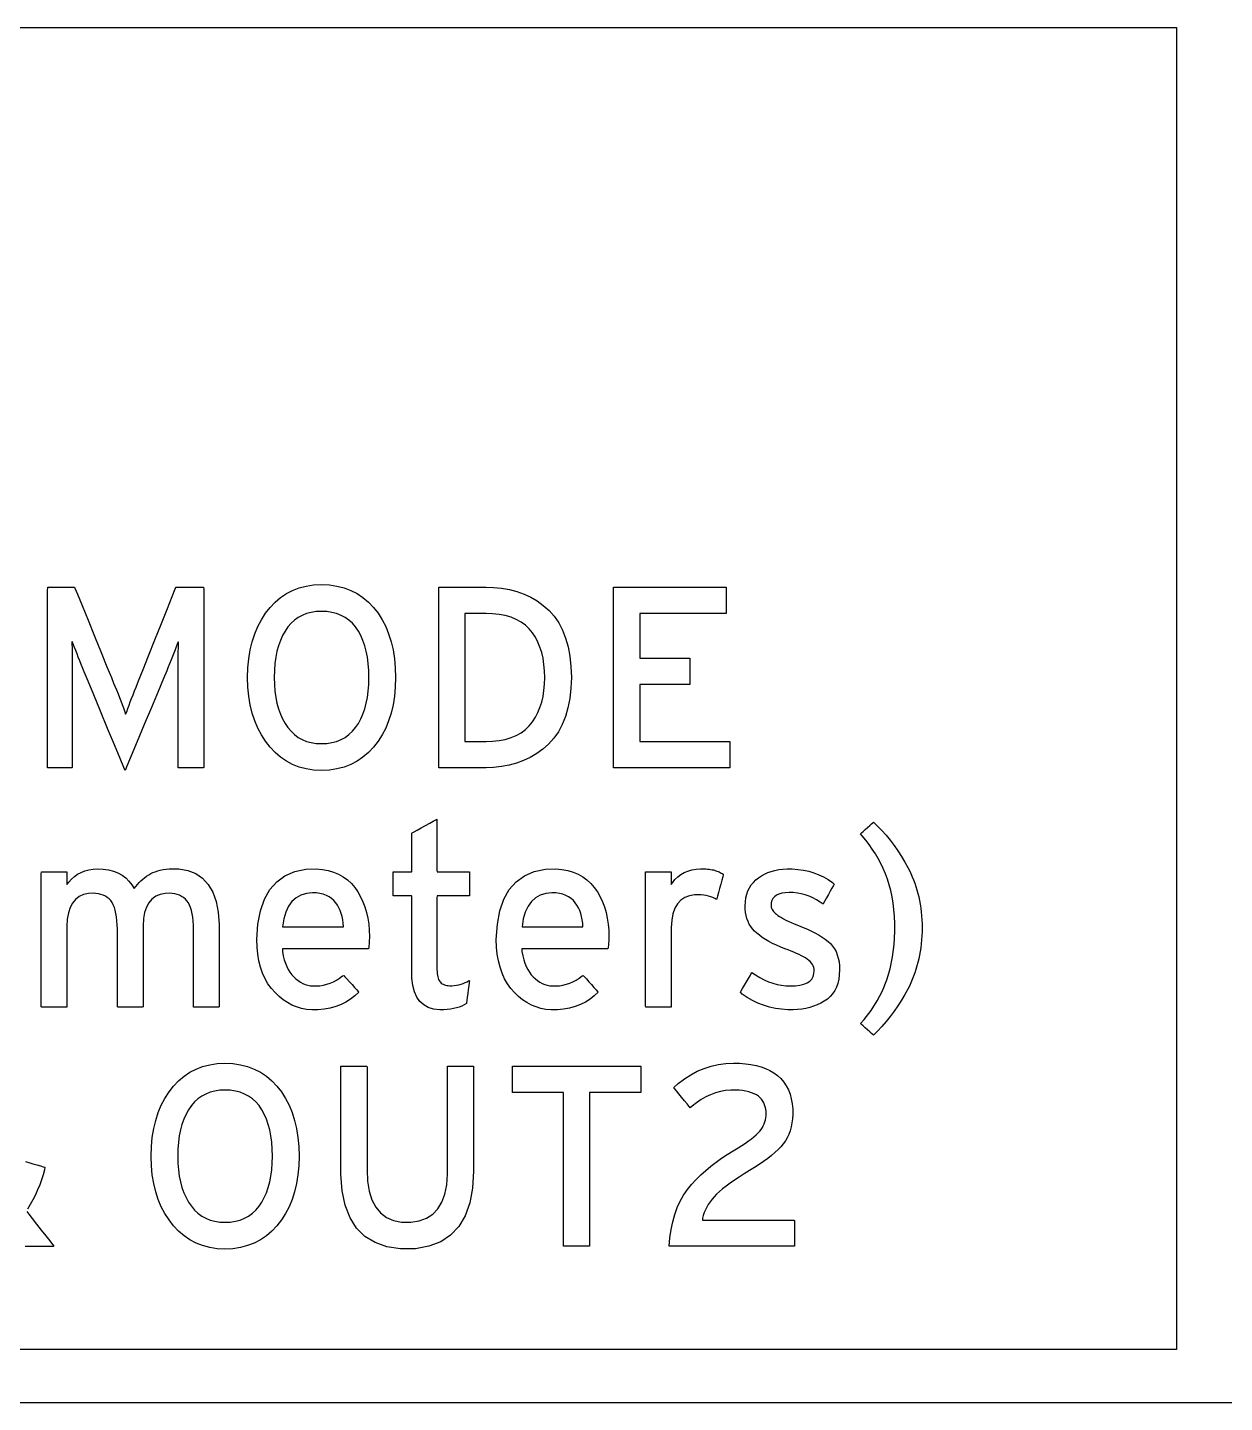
# Model space of a CAD drawing. Header units: inches. Extents: x 3.2 to 20.7, y 8 to 10.
# Drawn here: x 12.986 to 13.437, y 9.05 to 9.568 of the extents above; entities that cross this region are included whole.
import ezdxf

# ---------------------------------------------------------------- set-up
doc = ezdxf.new("R2010")
doc.units = ezdxf.units.IN
doc.header["$MEASUREMENT"] = 0

msp = doc.modelspace()

# ---------------------------------------------------------------- linework, layer by layer
for points in [[(13.41901, 9.56819), (13.41901, 9.06954), (12.27211, 9.06954), (12.27211, 9.56819), (13.41901, 9.56819)], [(13.20662, 9.28899), (13.20662, 9.35702), (13.24908, 9.35702), (13.24908, 9.34715), (13.21648, 9.34715), (13.21648, 9.33024), (13.23542, 9.33024), (13.23542, 9.32037), (13.21648, 9.32037), (13.21648, 9.29886), (13.2505, 9.29886), (13.2505, 9.28899), (13.20662, 9.28899)], [(13.19759, 9.16649), (13.19759, 9.10844), (13.18773, 9.10844), (13.18773, 9.16649), (13.1685, 9.16649), (13.1685, 9.17646), (13.21684, 9.17646), (13.21684, 9.16649), (13.19759, 9.16649)], [(12.98478, 9.1404), (12.98608, 9.14002), (12.98756, 9.13959), (12.98906, 9.13915), (12.99043, 9.13875), (12.9915, 9.13843), (12.99213, 9.13825), (12.99201, 9.13734), (12.99146, 9.1354), (12.99084, 9.13349), (12.99015, 9.1316), (12.98937, 9.12972), (12.98852, 9.12787), (12.98759, 9.12604), (12.98659, 9.12422), (12.98551, 9.12243)], [(12.98525, 9.12158), (12.98604, 9.12057), (12.98734, 9.11892), (12.98896, 9.11684), (12.99072, 9.11459), (12.99244, 9.11239), (12.99394, 9.11048), (12.99502, 9.10908), (12.99552, 9.10845), (12.99526, 9.10843), (12.99429, 9.10843), (12.99281, 9.10843), (12.99101, 9.10843), (12.9891, 9.10843), (12.98726, 9.10843), (12.98571, 9.10843), (12.98463, 9.10843)], [(12.49985, 9.04953), (12.60007, 9.04953), (12.70473, 9.04953), (12.92383, 9.04953), (13.15003, 9.04953), (13.37624, 9.04953), (13.59533, 9.04953)]]:
    msp.add_lwpolyline(points)
for points in [[(13.04236, 9.28896), (13.04236, 9.29025), (13.04236, 9.29371), (13.04236, 9.2987), (13.04236, 9.30457), (13.04236, 9.31069), (13.04236, 9.31642), (13.04236, 9.32112), (13.04236, 9.32416), (13.04236, 9.32534), (13.04236, 9.327), (13.04237, 9.32858), (13.04238, 9.33008), (13.0424, 9.3315), (13.04243, 9.33283), (13.04246, 9.33409), (13.04249, 9.33526), (13.04253, 9.33635), (13.0424, 9.33652), (13.04203, 9.33556), (13.04163, 9.33453), (13.0412, 9.33342), (13.04073, 9.33223), (13.04023, 9.33096), (13.0397, 9.32962), (13.03913, 9.32821), (13.03852, 9.32671), (13.03805, 9.32557), (13.0368, 9.32258), (13.03478, 9.31774), (13.03227, 9.31173), (13.02956, 9.30523), (13.02692, 9.29892), (13.02464, 9.29348), (13.02302, 9.28959), (13.02232, 9.28792), (13.02186, 9.289), (13.02043, 9.29246), (13.0183, 9.29761), (13.01574, 9.30379), (13.01305, 9.31031), (13.0105, 9.31648), (13.00837, 9.32164), (13.00694, 9.3251), (13.00641, 9.32637), (13.00582, 9.32788), (13.00525, 9.32931), (13.00471, 9.33067), (13.00421, 9.33195), (13.00373, 9.33316), (13.00329, 9.33429), (13.00287, 9.33534), (13.00249, 9.33632), (13.00226, 9.33659), (13.0023, 9.33551), (13.00234, 9.33436), (13.00237, 9.33312), (13.00239, 9.3318), (13.00241, 9.3304), (13.00243, 9.32892), (13.00244, 9.32736), (13.00244, 9.32571), (13.00244, 9.32454), (13.00244, 9.32196), (13.00244, 9.31758), (13.00244, 9.31202), (13.00244, 9.30593), (13.00244, 9.29995), (13.00244, 9.29471), (13.00244, 9.29086), (13.00244, 9.28903), (13.00223, 9.28896), (13.00145, 9.28896), (13.00024, 9.28896), (12.99875, 9.28896), (12.99717, 9.28896), (12.99565, 9.28896), (12.99437, 9.28896), (12.99347, 9.28896), (12.99314, 9.28896), (12.99314, 9.29141), (12.99314, 9.29795), (12.99314, 9.30737), (12.99314, 9.31848), (12.99314, 9.33005), (12.99314, 9.34089), (12.99314, 9.34977), (12.99314, 9.35551), (12.99316, 9.35702), (12.99367, 9.35702), (12.99477, 9.35702), (12.99625, 9.35702), (12.99795, 9.35702), (12.99967, 9.35702), (13.00125, 9.35702), (13.00249, 9.35702), (13.00322, 9.35702), (13.00345, 9.35675), (13.0044, 9.3544), (13.00613, 9.35015), (13.00837, 9.34465), (13.01085, 9.33855), (13.01333, 9.33248), (13.01552, 9.32709), (13.01718, 9.32303), (13.01803, 9.32092), (13.01851, 9.31977), (13.01912, 9.3183), (13.01969, 9.31688), (13.02024, 9.31549), (13.02076, 9.31415), (13.02125, 9.31285), (13.02171, 9.3116), (13.02215, 9.31038), (13.02255, 9.30921), (13.02295, 9.3101), (13.02337, 9.31129), (13.02383, 9.31253), (13.02431, 9.31381), (13.02481, 9.31514), (13.02535, 9.31652), (13.02591, 9.31795), (13.0265, 9.31942), (13.02705, 9.32079), (13.02768, 9.32237), (13.02915, 9.32605), (13.03121, 9.3312), (13.0336, 9.33718), (13.03605, 9.34333), (13.03832, 9.34902), (13.04015, 9.35359), (13.04128, 9.35642), (13.04156, 9.35702), (13.04217, 9.35702), (13.04335, 9.35702), (13.04492, 9.35702), (13.04668, 9.35702), (13.04845, 9.35702), (13.05005, 9.35702), (13.05128, 9.35702), (13.05196, 9.35702), (13.05204, 9.35624), (13.05204, 9.35136), (13.05204, 9.34307), (13.05204, 9.33256), (13.05204, 9.32105), (13.05204, 9.30974), (13.05204, 9.29984), (13.05204, 9.29255), (13.05204, 9.28909), (13.05183, 9.28896), (13.05101, 9.28896), (13.04975, 9.28896), (13.04821, 9.28896), (13.04656, 9.28896), (13.04498, 9.28896), (13.04364, 9.28896), (13.04271, 9.28896)], [(13.12439, 9.32303), (13.12427, 9.31941), (13.12395, 9.31596), (13.12342, 9.31269), (13.1227, 9.30959), (13.12177, 9.30667), (13.12065, 9.30392), (13.11932, 9.30135), (13.11778, 9.29895), (13.11604, 9.29672), (13.11413, 9.2947), (13.11206, 9.29294), (13.10984, 9.29145), (13.10746, 9.29021), (13.10494, 9.28924), (13.10226, 9.28853), (13.09942, 9.28809), (13.09644, 9.2879), (13.09347, 9.28809), (13.09067, 9.28853), (13.08802, 9.28924), (13.08552, 9.29021), (13.08318, 9.29145), (13.08099, 9.29294), (13.07897, 9.2947), (13.07709, 9.29672), (13.07535, 9.29895), (13.07378, 9.30135), (13.07242, 9.30392), (13.07126, 9.30667), (13.07031, 9.30959), (13.06957, 9.31269), (13.06903, 9.31596), (13.0687, 9.31941), (13.06858, 9.32303), (13.0687, 9.32665), (13.06903, 9.3301), (13.06957, 9.33338), (13.07031, 9.33649), (13.07126, 9.33943), (13.07242, 9.3422), (13.07378, 9.3448), (13.07535, 9.34723), (13.07709, 9.34947), (13.07897, 9.35146), (13.08099, 9.35318), (13.08318, 9.35465), (13.08552, 9.35586), (13.08802, 9.35681), (13.09067, 9.3575), (13.09347, 9.35794), (13.09644, 9.35811), (13.09942, 9.35794), (13.10226, 9.3575), (13.10494, 9.35681), (13.10746, 9.35586), (13.10984, 9.35465), (13.11206, 9.35318), (13.11413, 9.35146), (13.11604, 9.34947), (13.11778, 9.34723), (13.11932, 9.3448), (13.12065, 9.3422), (13.12177, 9.33943), (13.1227, 9.33649), (13.12342, 9.33338), (13.12395, 9.3301), (13.12427, 9.32665)], [(13.19071, 9.323), (13.19054, 9.31892), (13.19011, 9.3151), (13.18942, 9.31156), (13.18848, 9.30829), (13.18728, 9.30529), (13.18582, 9.30256), (13.1841, 9.3001), (13.18213, 9.29791), (13.17993, 9.296), (13.17762, 9.29433), (13.17518, 9.29288), (13.17263, 9.29167), (13.16997, 9.29068), (13.16719, 9.28992), (13.16429, 9.28938), (13.16127, 9.28908), (13.15858, 9.28899), (13.1577, 9.28899), (13.1557, 9.28899), (13.15297, 9.28899), (13.14985, 9.28899), (13.1467, 9.28899), (13.14388, 9.28899), (13.14176, 9.28899), (13.1407, 9.28899), (13.14064, 9.29037), (13.14064, 9.29629), (13.14064, 9.30561), (13.14064, 9.31698), (13.14064, 9.32903), (13.14064, 9.3404), (13.14064, 9.34972), (13.14064, 9.35564), (13.1407, 9.35702), (13.14176, 9.35702), (13.14388, 9.35702), (13.1467, 9.35702), (13.14985, 9.35702), (13.15297, 9.35702), (13.1557, 9.35702), (13.1577, 9.35702), (13.15858, 9.35702), (13.16133, 9.35696), (13.16439, 9.35669), (13.16733, 9.35618), (13.17014, 9.35545), (13.17283, 9.35448), (13.17539, 9.35329), (13.17782, 9.35187), (13.18012, 9.35022), (13.18229, 9.34832), (13.18422, 9.34613), (13.18591, 9.34365), (13.18734, 9.34091), (13.18852, 9.33788), (13.18945, 9.33457), (13.19012, 9.33099), (13.19054, 9.32714)], [(13.11434, 9.32303), (13.11428, 9.3257), (13.11409, 9.32823), (13.11378, 9.33063), (13.11334, 9.33289), (13.11278, 9.33501), (13.11209, 9.33699), (13.11128, 9.33883), (13.11034, 9.34054), (13.10927, 9.34208), (13.10808, 9.34344), (13.10677, 9.34462), (13.10534, 9.34562), (13.1038, 9.34644), (13.10214, 9.34709), (13.10035, 9.34755), (13.09845, 9.34784), (13.09644, 9.34795), (13.09446, 9.34784), (13.09259, 9.34755), (13.09084, 9.34709), (13.0892, 9.34644), (13.08767, 9.34562), (13.08626, 9.34462), (13.08496, 9.34344), (13.08377, 9.34208), (13.0827, 9.34054), (13.08174, 9.33883), (13.08092, 9.33699), (13.08022, 9.33501), (13.07964, 9.33289), (13.0792, 9.33063), (13.07888, 9.32823), (13.07869, 9.3257), (13.07863, 9.32303), (13.07869, 9.32039), (13.07888, 9.31788), (13.0792, 9.31551), (13.07964, 9.31328), (13.08022, 9.31118), (13.08092, 9.30922), (13.08174, 9.30739), (13.0827, 9.3057), (13.08377, 9.30412), (13.08496, 9.3027), (13.08626, 9.30147), (13.08767, 9.30042), (13.0892, 9.29957), (13.09084, 9.29891), (13.09259, 9.29843), (13.09446, 9.29815), (13.09644, 9.29805), (13.09845, 9.29815), (13.10035, 9.29843), (13.10214, 9.29891), (13.1038, 9.29957), (13.10534, 9.30042), (13.10677, 9.30147), (13.10808, 9.3027), (13.10927, 9.30412), (13.11034, 9.3057), (13.11128, 9.30739), (13.11209, 9.30922), (13.11278, 9.31118), (13.11334, 9.31328), (13.11378, 9.31551), (13.11409, 9.31788), (13.11428, 9.32039)], [(13.18065, 9.323), (13.18058, 9.32554), (13.18036, 9.32796), (13.18001, 9.33025), (13.1795, 9.33242), (13.17886, 9.33446), (13.17807, 9.33637), (13.17713, 9.33816), (13.17606, 9.33982), (13.1748, 9.34135), (13.17336, 9.34271), (13.17173, 9.34389), (13.16992, 9.34489), (13.16794, 9.34571), (13.16577, 9.34634), (13.16343, 9.34679), (13.1609, 9.34706), (13.15859, 9.34715), (13.15819, 9.34715), (13.15729, 9.34715), (13.15606, 9.34715), (13.15465, 9.34715), (13.15323, 9.34715), (13.15196, 9.34715), (13.15101, 9.34715), (13.15053, 9.34715), (13.1505, 9.34616), (13.1505, 9.34197), (13.1505, 9.33535), (13.1505, 9.32728), (13.1505, 9.31873), (13.1505, 9.31066), (13.1505, 9.30404), (13.1505, 9.29984), (13.15053, 9.29886), (13.15101, 9.29886), (13.15196, 9.29886), (13.15323, 9.29886), (13.15465, 9.29886), (13.15606, 9.29886), (13.15729, 9.29886), (13.15819, 9.29886), (13.15859, 9.29886), (13.1609, 9.29895), (13.16343, 9.29922), (13.16577, 9.29968), (13.16794, 9.30033), (13.16992, 9.30116), (13.17173, 9.30218), (13.17336, 9.30338), (13.1748, 9.30478), (13.17606, 9.30633), (13.17713, 9.30799), (13.17807, 9.30977), (13.17886, 9.31167), (13.1795, 9.31369), (13.18001, 9.31584), (13.18036, 9.3181), (13.18058, 9.32049)], [(13.15112, 9.19998), (13.15028, 9.1995), (13.14937, 9.19908), (13.1484, 9.1987), (13.14736, 9.19839), (13.14627, 9.19813), (13.14511, 9.19792), (13.1439, 9.19776), (13.14262, 9.19766), (13.14102, 9.19763), (13.13875, 9.19789), (13.13674, 9.1985), (13.13502, 9.19947), (13.13357, 9.20078), (13.13241, 9.20245), (13.13152, 9.20447), (13.13091, 9.20684), (13.13058, 9.20957), (13.13052, 9.2114), (13.13052, 9.21336), (13.13052, 9.21686), (13.13052, 9.22136), (13.13052, 9.22634), (13.13052, 9.23127), (13.13052, 9.23563), (13.13052, 9.23889), (13.13052, 9.24053), (13.13039, 9.24063), (13.12983, 9.24063), (13.12892, 9.24063), (13.12781, 9.24063), (13.12662, 9.24063), (13.12546, 9.24063), (13.12448, 9.24063), (13.12378, 9.24063), (13.1235, 9.24063), (13.12349, 9.24092), (13.12349, 9.24178), (13.12349, 9.24302), (13.12349, 9.2445), (13.12349, 9.24606), (13.12349, 9.24752), (13.12349, 9.24873), (13.12349, 9.24952), (13.1235, 9.24975), (13.12384, 9.24975), (13.12458, 9.24975), (13.12559, 9.24975), (13.12676, 9.24975), (13.12795, 9.24975), (13.12904, 9.24975), (13.12991, 9.24975), (13.13043, 9.24975), (13.13052, 9.24984), (13.13052, 9.25076), (13.13052, 9.25245), (13.13052, 9.25465), (13.13052, 9.25711), (13.13052, 9.25955), (13.13052, 9.26173), (13.13052, 9.26339), (13.13052, 9.26425), (13.13067, 9.2644), (13.1314, 9.26481), (13.13259, 9.26547), (13.13408, 9.2663), (13.1357, 9.26719), (13.13727, 9.26806), (13.13862, 9.26882), (13.13959, 9.26935), (13.14001, 9.26959), (13.14001, 9.26903), (13.14001, 9.26724), (13.14001, 9.26456), (13.14001, 9.26136), (13.14001, 9.25798), (13.14001, 9.25477), (13.14001, 9.2521), (13.14001, 9.25031), (13.14002, 9.24975), (13.14056, 9.24975), (13.14181, 9.24975), (13.14355, 9.24975), (13.14557, 9.24975), (13.14765, 9.24975), (13.14956, 9.24975), (13.1511, 9.24975), (13.15205, 9.24975), (13.15224, 9.2497), (13.15224, 9.24916), (13.15224, 9.24813), (13.15224, 9.24677), (13.15224, 9.24524), (13.15224, 9.2437), (13.15224, 9.24232), (13.15224, 9.24127), (13.15224, 9.24069), (13.15208, 9.24063), (13.15118, 9.24063), (13.14967, 9.24063), (13.14777, 9.24063), (13.14569, 9.24063), (13.14367, 9.24063), (13.1419, 9.24063), (13.14062, 9.24063), (13.14003, 9.24063), (13.14001, 9.23994), (13.14001, 9.23753), (13.14001, 9.23384), (13.14001, 9.22939), (13.14001, 9.22466), (13.14001, 9.22014), (13.14001, 9.21634), (13.14001, 9.21375), (13.14001, 9.21281), (13.14003, 9.21204), (13.14008, 9.21133), (13.14016, 9.21068), (13.14028, 9.21009), (13.14042, 9.20956), (13.1406, 9.20909), (13.14081, 9.20868), (13.14106, 9.20832), (13.14133, 9.20802), (13.14164, 9.20773), (13.14198, 9.20748), (13.14236, 9.20727), (13.14278, 9.20709), (13.14323, 9.20695), (13.14373, 9.20684), (13.14426, 9.20677), (13.14483, 9.20673), (13.14561, 9.20675), (13.14652, 9.20682), (13.1474, 9.20694), (13.14826, 9.20711), (13.14908, 9.20732), (13.14987, 9.20759), (13.15064, 9.2079), (13.15137, 9.20826), (13.15207, 9.20867), (13.15221, 9.20858), (13.15212, 9.20785), (13.15197, 9.2067), (13.1518, 9.2053), (13.15161, 9.2038), (13.15142, 9.20237), (13.15127, 9.20115), (13.15116, 9.2003)], [(13.32301, 9.22857), (13.32299, 9.22703), (13.32294, 9.2255), (13.32284, 9.224), (13.32271, 9.22253), (13.32253, 9.22109), (13.32232, 9.21966), (13.32208, 9.21827), (13.32179, 9.2169), (13.32145, 9.21554), (13.32107, 9.21419), (13.32066, 9.21286), (13.32022, 9.21156), (13.31975, 9.21029), (13.31926, 9.20904), (13.31874, 9.20781), (13.31819, 9.20661), (13.31761, 9.20544), (13.31654, 9.20347), (13.31523, 9.20127), (13.31387, 9.19914), (13.31246, 9.19709), (13.31098, 9.19511), (13.30945, 9.19321), (13.30786, 9.19139), (13.30622, 9.18965), (13.30467, 9.18813), (13.30446, 9.18832), (13.30395, 9.18877), (13.30324, 9.18941), (13.30241, 9.19014), (13.30157, 9.19089), (13.30079, 9.19158), (13.30018, 9.19213), (13.29982, 9.19245), (13.30109, 9.19398), (13.30375, 9.1974), (13.30607, 9.20103), (13.30804, 9.20486), (13.30967, 9.2089), (13.31096, 9.21315), (13.3119, 9.21761), (13.3125, 9.22227), (13.31276, 9.22714), (13.31272, 9.23027), (13.31259, 9.23291), (13.31237, 9.23546), (13.31206, 9.23792), (13.31166, 9.2403), (13.31119, 9.2426), (13.31062, 9.24481), (13.30997, 9.24693), (13.30922, 9.24897), (13.30836, 9.25094), (13.30743, 9.25285), (13.30643, 9.25472), (13.30537, 9.25654), (13.30423, 9.25831), (13.30302, 9.26002), (13.30175, 9.26169), (13.3004, 9.26332), (13.29982, 9.26409), (13.30018, 9.2644), (13.30079, 9.26495), (13.30157, 9.26564), (13.30241, 9.26639), (13.30324, 9.26713), (13.30395, 9.26776), (13.30446, 9.26821), (13.30467, 9.2684), (13.3062, 9.26694), (13.30783, 9.26525), (13.30941, 9.26347), (13.31094, 9.26161), (13.31242, 9.25967), (13.31384, 9.25764), (13.31521, 9.25553), (13.31653, 9.25334), (13.31761, 9.25138), (13.31819, 9.25022), (13.31874, 9.24904), (13.31926, 9.24785), (13.31975, 9.24663), (13.32022, 9.2454), (13.32066, 9.24414), (13.32107, 9.24287), (13.32145, 9.24158), (13.32179, 9.24024), (13.32208, 9.23886), (13.32232, 9.23746), (13.32253, 9.23604), (13.32271, 9.23459), (13.32284, 9.23312), (13.32294, 9.23163), (13.32299, 9.23011)], [(13.04816, 9.19871), (13.04816, 9.19974), (13.04816, 9.2025), (13.04816, 9.20647), (13.04816, 9.21116), (13.04816, 9.21605), (13.04816, 9.22064), (13.04816, 9.22443), (13.04816, 9.22691), (13.04816, 9.22793), (13.04812, 9.22959), (13.04802, 9.23115), (13.04787, 9.23259), (13.04765, 9.23391), (13.04738, 9.23512), (13.04705, 9.23621), (13.04667, 9.23719), (13.04622, 9.23805), (13.0457, 9.23879), (13.04509, 9.23942), (13.04441, 9.23997), (13.04368, 9.24045), (13.04289, 9.24084), (13.04204, 9.24115), (13.04113, 9.24139), (13.04016, 9.24154), (13.03913, 9.24162), (13.03749, 9.24156), (13.03557, 9.24117), (13.0339, 9.24046), (13.03248, 9.23943), (13.0313, 9.23807), (13.03038, 9.23639), (13.02971, 9.23438), (13.02929, 9.23205), (13.02912, 9.22939), (13.02912, 9.22803), (13.02912, 9.22562), (13.02912, 9.2218), (13.02912, 9.2171), (13.02912, 9.21205), (13.02912, 9.20716), (13.02912, 9.20296), (13.02912, 9.19997), (13.02912, 9.19872), (13.02883, 9.19871), (13.02796, 9.19871), (13.02665, 9.19871), (13.0251, 9.19871), (13.02346, 9.19871), (13.0219, 9.19871), (13.0206, 9.19871), (13.01972, 9.19871), (13.01944, 9.19872), (13.01944, 9.19993), (13.01944, 9.20282), (13.01944, 9.20688), (13.01944, 9.2116), (13.01944, 9.21649), (13.01944, 9.22103), (13.01944, 9.22472), (13.01944, 9.22705), (13.01943, 9.22808), (13.01939, 9.22974), (13.01929, 9.23128), (13.01913, 9.23271), (13.01891, 9.23402), (13.01863, 9.23522), (13.0183, 9.2363), (13.01791, 9.23727), (13.01746, 9.23813), (13.01693, 9.23885), (13.01631, 9.23948), (13.01564, 9.24002), (13.0149, 9.24049), (13.01411, 9.24087), (13.01325, 9.24118), (13.01232, 9.24141), (13.01134, 9.24155), (13.0103, 9.24162), (13.00857, 9.24154), (13.00667, 9.24112), (13.00503, 9.24038), (13.00363, 9.23932), (13.00248, 9.23793), (13.00159, 9.23622), (13.00094, 9.23418), (13.00054, 9.23182), (13.00039, 9.22913), (13.00039, 9.22788), (13.00039, 9.22532), (13.00039, 9.2214), (13.00039, 9.21665), (13.00039, 9.21159), (13.00039, 9.20674), (13.00039, 9.20263), (13.00039, 9.19978), (13.00039, 9.19871), (13.00005, 9.19871), (12.99913, 9.19871), (12.9978, 9.19871), (12.99623, 9.19871), (12.99459, 9.19871), (12.99305, 9.19871), (12.99179, 9.19871), (12.99096, 9.19871), (12.99072, 9.19878), (12.99072, 9.20122), (12.99072, 9.20654), (12.99072, 9.21385), (12.99072, 9.22226), (12.99072, 9.23087), (12.99072, 9.23879), (12.99072, 9.24513), (12.99072, 9.24899), (12.99077, 9.24975), (12.99134, 9.24975), (12.99243, 9.24975), (12.99387, 9.24975), (12.99548, 9.24975), (12.9971, 9.24975), (12.99856, 9.24975), (12.99969, 9.24975), (13.00032, 9.24975), (13.00039, 9.24969), (13.00039, 9.24935), (13.00039, 9.24877), (13.00039, 9.24803), (13.00039, 9.24721), (13.00039, 9.24641), (13.00039, 9.2457), (13.00039, 9.24518), (13.00039, 9.24492), (13.00107, 9.24583), (13.00209, 9.24697), (13.00321, 9.24797), (13.00443, 9.24881), (13.00575, 9.24951), (13.00716, 9.25006), (13.00868, 9.25047), (13.01029, 9.25073), (13.01201, 9.25084), (13.01412, 9.25074), (13.01613, 9.25045), (13.01797, 9.24998), (13.01966, 9.24932), (13.0212, 9.24847), (13.02257, 9.24743), (13.02379, 9.2462), (13.02486, 9.24479), (13.02574, 9.24341), (13.02634, 9.24418), (13.02697, 9.24492), (13.02762, 9.24562), (13.0283, 9.24628), (13.029, 9.2469), (13.02973, 9.24749), (13.03048, 9.24803), (13.03126, 9.24854), (13.03206, 9.24901), (13.03286, 9.24941), (13.03373, 9.24976), (13.03466, 9.25007), (13.03564, 9.25032), (13.03669, 9.25052), (13.03779, 9.25068), (13.03895, 9.25078), (13.04018, 9.25083), (13.04258, 9.25077), (13.04603, 9.25019), (13.04904, 9.24903), (13.0516, 9.24728), (13.05373, 9.24495), (13.05541, 9.24204), (13.05665, 9.23854), (13.05745, 9.23446), (13.05781, 9.2298), (13.05783, 9.22752), (13.05783, 9.22531), (13.05783, 9.22168), (13.05783, 9.21714), (13.05783, 9.21221), (13.05783, 9.20739), (13.05783, 9.2032), (13.05783, 9.20015), (13.05783, 9.19875), (13.0576, 9.19871), (13.05677, 9.19871), (13.0555, 9.19871), (13.05396, 9.19871), (13.05233, 9.19871), (13.05076, 9.19871), (13.04943, 9.19871), (13.04851, 9.19871)], [(13.11452, 9.22524), (13.11449, 9.22461), (13.11447, 9.22401), (13.11444, 9.22343), (13.11442, 9.22289), (13.11438, 9.22237), (13.11435, 9.22187), (13.11431, 9.22141), (13.11427, 9.22097), (13.1141, 9.22069), (13.11216, 9.22069), (13.10841, 9.22069), (13.10346, 9.22069), (13.0979, 9.22069), (13.09234, 9.22069), (13.08739, 9.22069), (13.08364, 9.22069), (13.0817, 9.22069), (13.08172, 9.21959), (13.08202, 9.21802), (13.08239, 9.21656), (13.08282, 9.21521), (13.08333, 9.21397), (13.0839, 9.21283), (13.08454, 9.2118), (13.08524, 9.21088), (13.08602, 9.21007), (13.08681, 9.20932), (13.08764, 9.20867), (13.0885, 9.2081), (13.08939, 9.20763), (13.09032, 9.20725), (13.09129, 9.20696), (13.09228, 9.20676), (13.09331, 9.20666), (13.09448, 9.20665), (13.09585, 9.20676), (13.09717, 9.20697), (13.09847, 9.20729), (13.09972, 9.20771), (13.10094, 9.20823), (13.10212, 9.20886), (13.10327, 9.20959), (13.10439, 9.21043), (13.10485, 9.21062), (13.1053, 9.21011), (13.10604, 9.20928), (13.10696, 9.20826), (13.10795, 9.20716), (13.1089, 9.20609), (13.10971, 9.20519), (13.11028, 9.20456), (13.11049, 9.20432), (13.10901, 9.20289), (13.1074, 9.20164), (13.10567, 9.20055), (13.1038, 9.19964), (13.10181, 9.19889), (13.09969, 9.19832), (13.09744, 9.19791), (13.09507, 9.19768), (13.09274, 9.19764), (13.09076, 9.19783), (13.08885, 9.19819), (13.08702, 9.19873), (13.08526, 9.19945), (13.08357, 9.20035), (13.08196, 9.20143), (13.08041, 9.20269), (13.07894, 9.20413), (13.07752, 9.20573), (13.07625, 9.20748), (13.07515, 9.20939), (13.07421, 9.21146), (13.07344, 9.21369), (13.07284, 9.21608), (13.07241, 9.21863), (13.07214, 9.22134), (13.07203, 9.22421), (13.07244, 9.22996), (13.0734, 9.23501), (13.0749, 9.23937), (13.07694, 9.24302), (13.07953, 9.24598), (13.08266, 9.24823), (13.08634, 9.24979), (13.09056, 9.25065), (13.09449, 9.25081), (13.09681, 9.25061), (13.09899, 9.25021), (13.10102, 9.24962), (13.10291, 9.24884), (13.10465, 9.24787), (13.10625, 9.24671), (13.1077, 9.24535), (13.10901, 9.2438), (13.11017, 9.2421), (13.11119, 9.2403), (13.11207, 9.23842), (13.11282, 9.23645), (13.11343, 9.23439), (13.11391, 9.23224), (13.11424, 9.23), (13.11445, 9.22766)], [(13.20486, 9.22524), (13.20484, 9.22461), (13.20481, 9.22401), (13.20478, 9.22343), (13.20475, 9.22289), (13.20472, 9.22237), (13.20468, 9.22187), (13.20464, 9.22141), (13.2046, 9.22097), (13.20443, 9.22069), (13.20249, 9.22069), (13.19874, 9.22069), (13.19379, 9.22069), (13.18823, 9.22069), (13.18268, 9.22069), (13.17772, 9.22069), (13.17397, 9.22069), (13.17203, 9.22069), (13.17205, 9.21959), (13.17236, 9.21802), (13.17273, 9.21656), (13.17316, 9.21521), (13.17366, 9.21397), (13.17423, 9.21283), (13.17487, 9.2118), (13.17558, 9.21088), (13.17635, 9.21007), (13.17714, 9.20932), (13.17797, 9.20867), (13.17883, 9.2081), (13.17973, 9.20763), (13.18066, 9.20725), (13.18162, 9.20696), (13.18262, 9.20676), (13.18366, 9.20666), (13.18483, 9.20665), (13.18619, 9.20676), (13.18751, 9.20697), (13.1888, 9.20729), (13.19006, 9.20771), (13.19128, 9.20823), (13.19246, 9.20886), (13.19361, 9.20959), (13.19472, 9.21043), (13.19518, 9.21062), (13.19564, 9.21011), (13.19638, 9.20928), (13.19729, 9.20826), (13.19828, 9.20716), (13.19923, 9.20609), (13.20004, 9.20519), (13.20061, 9.20456), (13.20082, 9.20432), (13.19934, 9.20289), (13.19774, 9.20164), (13.196, 9.20055), (13.19414, 9.19964), (13.19215, 9.19889), (13.19003, 9.19832), (13.18779, 9.19791), (13.18541, 9.19768), (13.18308, 9.19764), (13.1811, 9.19783), (13.1792, 9.19819), (13.17736, 9.19873), (13.1756, 9.19945), (13.17391, 9.20035), (13.1723, 9.20143), (13.17075, 9.20269), (13.16928, 9.20413), (13.16787, 9.20573), (13.1666, 9.20748), (13.1655, 9.20939), (13.16456, 9.21146), (13.16379, 9.21369), (13.16318, 9.21608), (13.16275, 9.21863), (13.16247, 9.22134), (13.16237, 9.22421), (13.16278, 9.22996), (13.16373, 9.23501), (13.16523, 9.23937), (13.16728, 9.24302), (13.16987, 9.24598), (13.173, 9.24823), (13.17668, 9.24979), (13.18091, 9.25065), (13.18483, 9.25081), (13.18715, 9.25061), (13.18933, 9.25021), (13.19136, 9.24962), (13.19325, 9.24884), (13.19499, 9.24787), (13.19658, 9.24671), (13.19804, 9.24535), (13.19934, 9.2438), (13.2005, 9.2421), (13.20152, 9.2403), (13.20241, 9.23842), (13.20316, 9.23645), (13.20377, 9.23439), (13.20425, 9.23224), (13.20459, 9.23), (13.20479, 9.22766)], [(13.24544, 9.23921), (13.24477, 9.23961), (13.24405, 9.23997), (13.24328, 9.24027), (13.24245, 9.24053), (13.24158, 9.24073), (13.24066, 9.24089), (13.23969, 9.24099), (13.23867, 9.24105), (13.2372, 9.24103), (13.2352, 9.24071), (13.23345, 9.24004), (13.23196, 9.23902), (13.23072, 9.23765), (13.22974, 9.23594), (13.22901, 9.23388), (13.22854, 9.23147), (13.22833, 9.22871), (13.22831, 9.22731), (13.22831, 9.22486), (13.22831, 9.221), (13.22831, 9.21628), (13.22831, 9.21124), (13.22831, 9.20642), (13.22831, 9.20236), (13.22831, 9.19962), (13.22831, 9.19871), (13.22789, 9.19871), (13.22688, 9.19871), (13.22548, 9.19871), (13.22385, 9.19871), (13.22218, 9.19871), (13.22066, 9.19871), (13.21945, 9.19871), (13.21874, 9.19871), (13.21863, 9.19912), (13.21863, 9.20257), (13.21863, 9.20874), (13.21863, 9.21668), (13.21863, 9.22544), (13.21863, 9.23407), (13.21863, 9.24162), (13.21863, 9.24714), (13.21863, 9.24968), (13.21887, 9.24975), (13.21973, 9.24975), (13.22105, 9.24975), (13.22263, 9.24975), (13.22431, 9.24975), (13.22589, 9.24975), (13.22721, 9.24975), (13.22807, 9.24975), (13.22831, 9.24974), (13.22831, 9.2495), (13.22831, 9.24898), (13.22831, 9.24826), (13.22831, 9.24744), (13.22831, 9.24661), (13.22831, 9.24586), (13.22831, 9.24527), (13.22831, 9.24494), (13.22879, 9.24561), (13.22974, 9.24678), (13.23081, 9.24781), (13.23198, 9.24868), (13.23325, 9.24941), (13.23464, 9.24999), (13.23613, 9.25042), (13.23773, 9.2507), (13.23944, 9.25083), (13.24021, 9.25083), (13.24086, 9.25081), (13.24148, 9.25078), (13.24209, 9.25073), (13.24266, 9.25067), (13.24322, 9.25059), (13.24375, 9.2505), (13.24426, 9.2504), (13.24474, 9.25028), (13.24519, 9.25014), (13.24562, 9.24998), (13.24603, 9.24982), (13.24644, 9.24964), (13.24682, 9.24945), (13.2472, 9.24924), (13.24756, 9.24902), (13.2479, 9.2488), (13.24798, 9.24856), (13.24778, 9.24781), (13.24745, 9.24659), (13.24703, 9.24507), (13.24659, 9.24343), (13.24616, 9.24185), (13.24579, 9.2405), (13.24554, 9.23956)], [(13.29187, 9.21268), (13.29178, 9.21087), (13.29155, 9.20919), (13.29119, 9.20762), (13.29068, 9.20619), (13.29003, 9.20488), (13.28925, 9.20369), (13.28832, 9.20263), (13.28726, 9.20169), (13.28606, 9.20087), (13.28479, 9.20016), (13.28346, 9.19954), (13.28208, 9.199), (13.28064, 9.19855), (13.27915, 9.19819), (13.27761, 9.19792), (13.27601, 9.19773), (13.27436, 9.19764), (13.27237, 9.19766), (13.26998, 9.19785), (13.26766, 9.1982), (13.2654, 9.19871), (13.26322, 9.19937), (13.2611, 9.20019), (13.25904, 9.20117), (13.25705, 9.2023), (13.25513, 9.20359), (13.25444, 9.20425), (13.25477, 9.20481), (13.25531, 9.20574), (13.256, 9.2069), (13.25674, 9.20817), (13.25747, 9.20942), (13.25811, 9.2105), (13.25858, 9.2113), (13.2588, 9.21167), (13.26013, 9.21081), (13.26178, 9.20983), (13.26343, 9.20898), (13.26507, 9.20826), (13.26671, 9.20768), (13.26835, 9.20722), (13.26999, 9.2069), (13.27163, 9.2067), (13.27326, 9.20664), (13.2752, 9.20671), (13.2769, 9.20693), (13.27837, 9.20729), (13.27961, 9.2078), (13.28061, 9.20846), (13.28138, 9.20926), (13.28192, 9.21021), (13.28222, 9.21131), (13.28229, 9.21242), (13.28224, 9.21304), (13.28211, 9.21364), (13.2819, 9.21422), (13.28161, 9.21477), (13.28125, 9.2153), (13.2808, 9.21582), (13.28029, 9.21631), (13.27969, 9.21677), (13.27902, 9.21721), (13.27827, 9.21764), (13.27746, 9.21806), (13.27659, 9.21849), (13.27565, 9.21892), (13.27465, 9.21935), (13.27358, 9.21979), (13.27246, 9.22023), (13.27127, 9.22067), (13.26974, 9.22127), (13.2681, 9.22198), (13.26657, 9.22271), (13.26516, 9.22346), (13.26387, 9.22422), (13.26269, 9.22499), (13.26162, 9.22577), (13.26067, 9.22657), (13.25984, 9.22738), (13.25908, 9.2282), (13.2584, 9.22908), (13.25782, 9.23002), (13.25733, 9.23102), (13.25693, 9.23207), (13.25663, 9.23319), (13.25642, 9.23437), (13.2563, 9.23561), (13.25628, 9.23691), (13.25636, 9.23843), (13.25656, 9.23987), (13.25688, 9.24122), (13.25732, 9.24248), (13.25788, 9.24365), (13.25856, 9.24474), (13.25936, 9.24574), (13.26028, 9.24665), (13.26131, 9.24748), (13.26239, 9.24821), (13.26355, 9.24886), (13.26479, 9.24941), (13.2661, 9.24988), (13.26749, 9.25025), (13.26896, 9.25053), (13.27051, 9.25072), (13.27214, 9.25082), (13.27403, 9.25081), (13.27617, 9.25064), (13.27825, 9.25034), (13.28026, 9.24991), (13.28219, 9.24933), (13.28406, 9.24862), (13.28586, 9.24778), (13.2876, 9.2468), (13.28926, 9.24569), (13.28985, 9.2451), (13.28953, 9.24453), (13.28901, 9.24359), (13.28835, 9.2424), (13.28764, 9.24111), (13.28693, 9.23984), (13.28632, 9.23873), (13.28587, 9.23792), (13.28566, 9.23754), (13.28457, 9.23829), (13.2832, 9.23914), (13.28179, 9.23988), (13.28036, 9.2405), (13.27891, 9.24101), (13.27744, 9.2414), (13.27594, 9.24169), (13.27441, 9.24186), (13.27287, 9.24191), (13.27139, 9.24181), (13.27009, 9.24161), (13.26897, 9.24129), (13.26803, 9.24085), (13.26727, 9.24031), (13.26669, 9.23966), (13.2663, 9.2389), (13.26608, 9.23803), (13.26604, 9.23716), (13.26606, 9.23675), (13.26613, 9.23634), (13.26625, 9.23594), (13.26643, 9.23554), (13.26666, 9.23515), (13.26694, 9.23478), (13.26728, 9.2344), (13.26767, 9.23404), (13.26811, 9.23367), (13.26862, 9.23328), (13.26922, 9.23286), (13.26992, 9.23243), (13.2707, 9.23199), (13.27157, 9.23152), (13.27253, 9.23104), (13.27359, 9.23055), (13.27473, 9.23003), (13.27632, 9.22942), (13.27809, 9.22874), (13.27976, 9.22804), (13.28131, 9.22732), (13.28277, 9.22659), (13.28412, 9.22584), (13.28536, 9.22506), (13.2865, 9.22427), (13.28754, 9.22346), (13.28845, 9.22263), (13.28925, 9.22171), (13.28994, 9.2207), (13.29053, 9.21959), (13.29101, 9.21839), (13.29139, 9.2171), (13.29166, 9.21572), (13.29182, 9.21425)], [(13.10475, 9.22895), (13.10464, 9.23029), (13.10446, 9.23157), (13.10421, 9.23279), (13.10388, 9.23395), (13.10348, 9.23506), (13.10301, 9.2361), (13.10247, 9.23708), (13.10185, 9.23801), (13.1011, 9.23888), (13.10026, 9.23964), (13.09931, 9.24028), (13.09827, 9.24082), (13.09712, 9.24124), (13.09587, 9.24155), (13.09451, 9.24174), (13.09306, 9.24182), (13.09072, 9.24158), (13.08864, 9.24094), (13.08683, 9.23992), (13.08528, 9.23851), (13.084, 9.2367), (13.08298, 9.23451), (13.08222, 9.23192), (13.08173, 9.22895), (13.08272, 9.22895), (13.08533, 9.22895), (13.08902, 9.22895), (13.09324, 9.22895), (13.09747, 9.22895), (13.10115, 9.22895), (13.10376, 9.22895)], [(13.19508, 9.22895), (13.19498, 9.23029), (13.1948, 9.23157), (13.19455, 9.23279), (13.19423, 9.23395), (13.19383, 9.23506), (13.19336, 9.2361), (13.19281, 9.23708), (13.19219, 9.23801), (13.19145, 9.23888), (13.19061, 9.23964), (13.18966, 9.24028), (13.18861, 9.24082), (13.18746, 9.24124), (13.18621, 9.24155), (13.18485, 9.24174), (13.18339, 9.24182), (13.18105, 9.24158), (13.17898, 9.24094), (13.17716, 9.23992), (13.17562, 9.23851), (13.17434, 9.2367), (13.17332, 9.23451), (13.17257, 9.23192), (13.17208, 9.22895), (13.17307, 9.22895), (13.17567, 9.22895), (13.17936, 9.22895), (13.18358, 9.22895), (13.1878, 9.22895), (13.19149, 9.22895), (13.19409, 9.22895)], [(13.08799, 9.14247), (13.08786, 9.13885), (13.08754, 9.1354), (13.08701, 9.13213), (13.08629, 9.12904), (13.08536, 9.12611), (13.08423, 9.12337), (13.08291, 9.1208), (13.08138, 9.1184), (13.07964, 9.11616), (13.07772, 9.11414), (13.07565, 9.11239), (13.07343, 9.11089), (13.07105, 9.10966), (13.06852, 9.10869), (13.06585, 9.10798), (13.06301, 9.10753), (13.06003, 9.10734), (13.05707, 9.10753), (13.05426, 9.10798), (13.05161, 9.10869), (13.04911, 9.10966), (13.04677, 9.11089), (13.04458, 9.11239), (13.04255, 9.11414), (13.04067, 9.11616), (13.03893, 9.1184), (13.03736, 9.1208), (13.036, 9.12337), (13.03485, 9.12611), (13.0339, 9.12904), (13.03315, 9.13213), (13.03262, 9.1354), (13.03229, 9.13885), (13.03216, 9.14247), (13.03229, 9.1461), (13.03262, 9.14955), (13.03315, 9.15283), (13.0339, 9.15594), (13.03485, 9.15888), (13.036, 9.16165), (13.03736, 9.16425), (13.03893, 9.16667), (13.04067, 9.16891), (13.04255, 9.1709), (13.04458, 9.17263), (13.04677, 9.1741), (13.04911, 9.1753), (13.05161, 9.17626), (13.05426, 9.17695), (13.05707, 9.17738), (13.06003, 9.17756), (13.06301, 9.17738), (13.06585, 9.17695), (13.06852, 9.17626), (13.07105, 9.1753), (13.07343, 9.1741), (13.07565, 9.17263), (13.07772, 9.1709), (13.07964, 9.16891), (13.08138, 9.16667), (13.08291, 9.16425), (13.08423, 9.16165), (13.08536, 9.15888), (13.08629, 9.15594), (13.08701, 9.15283), (13.08754, 9.14955), (13.08786, 9.1461)], [(13.15382, 9.13679), (13.15343, 9.13041), (13.15237, 9.12481), (13.15064, 9.11998), (13.14824, 9.11593), (13.14516, 9.11266), (13.14141, 9.11017), (13.13699, 9.10846), (13.13189, 9.10753), (13.12627, 9.10745), (13.12113, 9.10825), (13.11666, 9.10983), (13.11285, 9.11219), (13.1097, 9.11532), (13.10722, 9.11924), (13.1054, 9.12394), (13.10425, 9.12941), (13.10376, 9.13567), (13.10375, 9.13798), (13.10375, 9.14148), (13.10375, 9.14684), (13.10375, 9.15331), (13.10375, 9.16016), (13.10375, 9.16664), (13.10375, 9.172), (13.10375, 9.1755), (13.10376, 9.17646), (13.10427, 9.17646), (13.10535, 9.17646), (13.10683, 9.17646), (13.10851, 9.17646), (13.11021, 9.17646), (13.11174, 9.17646), (13.11292, 9.17646), (13.11356, 9.17646), (13.11362, 9.17592), (13.11362, 9.1729), (13.11362, 9.16788), (13.11362, 9.16161), (13.11362, 9.15481), (13.11362, 9.14824), (13.11362, 9.14263), (13.11362, 9.13873), (13.11362, 9.13726), (13.11382, 9.13296), (13.11443, 9.12919), (13.11545, 9.12594), (13.11688, 9.12322), (13.11871, 9.12103), (13.12095, 9.11936), (13.1236, 9.11822), (13.12666, 9.11761), (13.13008, 9.11755), (13.13328, 9.11804), (13.13606, 9.11904), (13.13842, 9.12055), (13.14036, 9.12257), (13.14189, 9.12509), (13.14299, 9.12813), (13.14368, 9.13167), (13.14396, 9.13572), (13.14396, 9.13756), (13.14396, 9.1411), (13.14396, 9.14652), (13.14396, 9.15307), (13.14396, 9.15999), (13.14396, 9.16654), (13.14396, 9.17195), (13.14396, 9.17549), (13.14398, 9.17646), (13.14448, 9.17646), (13.14557, 9.17646), (13.14704, 9.17646), (13.14872, 9.17646), (13.15042, 9.17646), (13.15195, 9.17646), (13.15312, 9.17646), (13.15376, 9.17646), (13.15382, 9.17591), (13.15382, 9.17285), (13.15382, 9.16778), (13.15382, 9.16143), (13.15382, 9.15455), (13.15382, 9.14791), (13.15382, 9.14223), (13.15382, 9.13828)], [(13.22761, 9.10844), (13.22789, 9.1117), (13.22833, 9.11479), (13.22895, 9.11772), (13.22972, 9.12048), (13.23066, 9.12308), (13.23177, 9.12551), (13.23304, 9.12777), (13.23447, 9.12986), (13.23607, 9.13179), (13.23778, 9.13361), (13.23956, 9.13536), (13.2414, 9.13704), (13.24332, 9.13866), (13.24531, 9.14021), (13.24737, 9.1417), (13.24949, 9.14312), (13.25169, 9.14448), (13.25361, 9.14561), (13.25503, 9.14649), (13.25634, 9.14735), (13.25754, 9.14817), (13.25862, 9.14897), (13.25959, 9.14974), (13.26044, 9.15048), (13.26119, 9.15119), (13.26182, 9.15188), (13.26232, 9.15255), (13.26274, 9.15323), (13.26311, 9.15393), (13.26343, 9.15464), (13.26369, 9.15537), (13.26389, 9.1561), (13.26404, 9.15685), (13.26413, 9.15761), (13.26416, 9.15838), (13.26413, 9.15929), (13.26403, 9.16018), (13.26385, 9.16102), (13.2636, 9.16181), (13.26328, 9.16255), (13.26288, 9.16324), (13.26241, 9.16389), (13.26186, 9.16448), (13.26124, 9.16504), (13.26049, 9.16555), (13.25965, 9.166), (13.25871, 9.16639), (13.25767, 9.16671), (13.25653, 9.16697), (13.2553, 9.16717), (13.25396, 9.16731), (13.25253, 9.16738), (13.25084, 9.16737), (13.24885, 9.16719), (13.24691, 9.16684), (13.24502, 9.16633), (13.24318, 9.16564), (13.24139, 9.16479), (13.23965, 9.16378), (13.23796, 9.1626), (13.23632, 9.16125), (13.23554, 9.16068), (13.23509, 9.16124), (13.23432, 9.16218), (13.23334, 9.16338), (13.23228, 9.16469), (13.23123, 9.16597), (13.23031, 9.1671), (13.22963, 9.16793), (13.22931, 9.16832), (13.23103, 9.16987), (13.23333, 9.17163), (13.23571, 9.17317), (13.23818, 9.17447), (13.24074, 9.17555), (13.24339, 9.17639), (13.24611, 9.17701), (13.24893, 9.1774), (13.25183, 9.17756), (13.25415, 9.1775), (13.25635, 9.17732), (13.25844, 9.17703), (13.26041, 9.17663), (13.26226, 9.1761), (13.26399, 9.17547), (13.2656, 9.17471), (13.2671, 9.17384), (13.26849, 9.17285), (13.26973, 9.1717), (13.27082, 9.17042), (13.27176, 9.16902), (13.27255, 9.1675), (13.27318, 9.16585), (13.27367, 9.16407), (13.274, 9.16218), (13.27418, 9.16015), (13.2742, 9.15821), (13.27411, 9.15655), (13.27391, 9.15497), (13.27362, 9.15346), (13.27322, 9.15203), (13.27273, 9.15068), (13.27213, 9.1494), (13.27144, 9.1482), (13.27064, 9.14708), (13.26972, 9.14601), (13.26866, 9.14493), (13.26747, 9.14384), (13.26617, 9.14273), (13.26475, 9.14162), (13.26321, 9.14049), (13.26156, 9.13934), (13.25978, 9.13818), (13.25788, 9.13701), (13.25585, 9.13577), (13.25394, 9.13456), (13.25218, 9.13338), (13.25056, 9.13224), (13.24908, 9.13115), (13.24774, 9.13009), (13.24654, 9.12906), (13.24549, 9.12808), (13.24457, 9.12713), (13.24376, 9.12617), (13.24302, 9.12519), (13.24235, 9.1242), (13.24176, 9.12319), (13.24124, 9.12217), (13.2408, 9.12114), (13.24043, 9.12009), (13.24013, 9.11902), (13.24012, 9.1183), (13.24215, 9.1183), (13.24606, 9.1183), (13.25125, 9.1183), (13.25709, 9.1183), (13.26297, 9.1183), (13.26826, 9.1183), (13.27235, 9.1183), (13.27462, 9.1183), (13.27488, 9.11819), (13.27488, 9.11748), (13.27488, 9.11628), (13.27488, 9.11476), (13.27488, 9.11309), (13.27488, 9.11145), (13.27488, 9.11001), (13.27488, 9.10896), (13.27488, 9.10846), (13.27383, 9.10844), (13.26984, 9.10844), (13.26367, 9.10844), (13.25615, 9.10844), (13.24811, 9.10844), (13.2404, 9.10844), (13.23385, 9.10844), (13.22931, 9.10844)], [(13.07792, 9.14247), (13.07786, 9.14515), (13.07767, 9.14768), (13.07736, 9.15007), (13.07692, 9.15233), (13.07636, 9.15445), (13.07568, 9.15643), (13.07487, 9.15828), (13.07393, 9.15998), (13.07287, 9.16153), (13.07168, 9.16289), (13.07037, 9.16406), (13.06894, 9.16506), (13.0674, 9.16589), (13.06573, 9.16653), (13.06395, 9.167), (13.06205, 9.16729), (13.06003, 9.1674), (13.05805, 9.16729), (13.05618, 9.167), (13.05443, 9.16653), (13.05279, 9.16589), (13.05127, 9.16506), (13.04985, 9.16406), (13.04856, 9.16289), (13.04737, 9.16153), (13.0463, 9.15998), (13.04534, 9.15828), (13.04451, 9.15643), (13.04381, 9.15445), (13.04324, 9.15233), (13.0428, 9.15007), (13.04248, 9.14768), (13.04229, 9.14515), (13.04222, 9.14247), (13.04229, 9.13983), (13.04248, 9.13733), (13.0428, 9.13496), (13.04324, 9.13272), (13.04381, 9.13062), (13.04451, 9.12866), (13.04534, 9.12683), (13.0463, 9.12514), (13.04737, 9.12356), (13.04856, 9.12214), (13.04985, 9.12091), (13.05127, 9.11987), (13.05279, 9.11901), (13.05443, 9.11835), (13.05618, 9.11788), (13.05805, 9.11759), (13.06003, 9.1175), (13.06205, 9.11759), (13.06395, 9.11788), (13.06573, 9.11835), (13.0674, 9.11901), (13.06894, 9.11987), (13.07037, 9.12091), (13.07168, 9.12214), (13.07287, 9.12356), (13.07393, 9.12514), (13.07487, 9.12683), (13.07568, 9.12866), (13.07636, 9.13062), (13.07692, 9.13272), (13.07736, 9.13496), (13.07767, 9.13733), (13.07786, 9.13983)]]:
    msp.add_lwpolyline(points, close=True)

doc.saveas('drawing.dxf')
